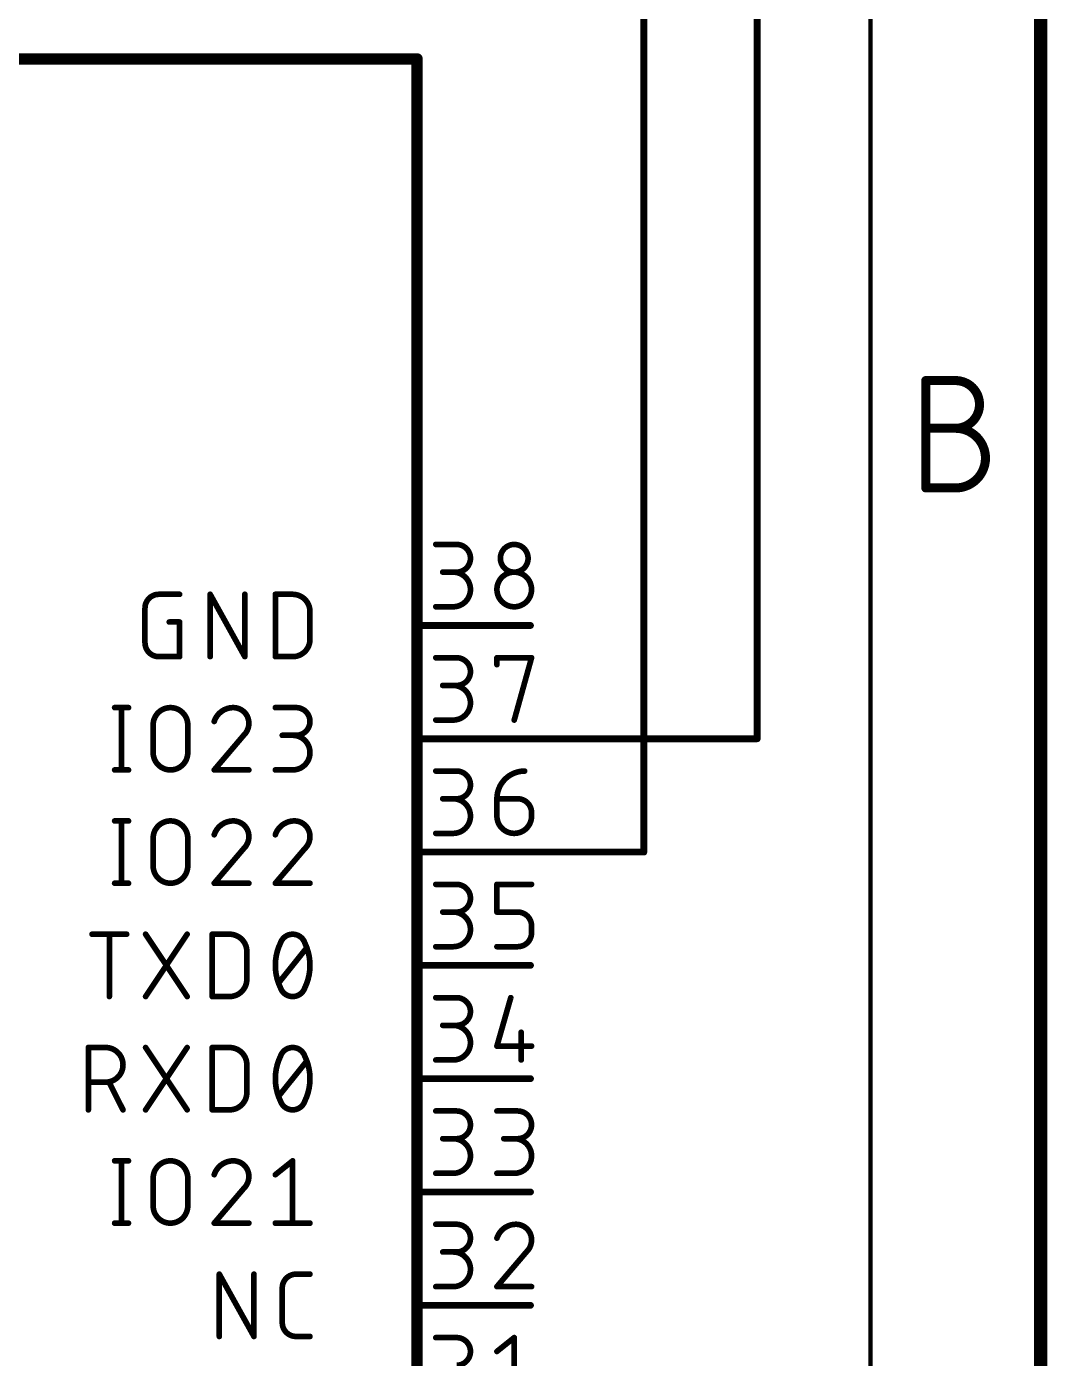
# Model space of a CAD drawing. Extents: x -165 to 95, y -26 to 154.
# Drawn here: x 72.53 to 95.4, y 64.85 to 94.7 of the extents above; entities that cross this region are included whole.
import ezdxf

# ---------------------------------------------------------------- set-up
doc = ezdxf.new("R2010")
doc.units = 0
for name, color, linetype in [('91', 94, 'CONTINUOUS'), ('94', 14, 'CONTINUOUS'), ('95', 250, 'CONTINUOUS')]:
    doc.layers.add(name, color=color, linetype=linetype)

msp = doc.modelspace()

# ---------------------------------------------------------------- linework, layer by layer
at = {"layer": '91', "const_width": 0.1524}
for points in [[(88.9, 101.6), (88.9, 78.74)], [(86.36, 76.2), (86.36, 99.06)], [(88.9, 78.74), (83.82, 78.74)], [(83.82, 76.2), (86.36, 76.2)]]:
    msp.add_lwpolyline(points, dxfattribs=at)
at = {"layer": '91', "const_width": 0.0762}
for points in [[(83.82, 78.7781, 1), (83.82, 78.7019)], [(88.9, 78.7019, 1), (88.9, 78.7781)], [(88.8619, 78.74, 1), (88.9381, 78.74)], [(83.82, 76.2381, 1), (83.82, 76.1619)], [(86.3219, 76.2, 1), (86.3981, 76.2)], [(86.36, 76.1619, 1), (86.36, 76.2381)]]:
    msp.add_lwpolyline(points, format="xyb", dxfattribs=at)
at = {"layer": '94'}
for points, const_width in [([(95.25, -25.4), (95.25, 153.67)], 0.3), ([(91.44, -21.59), (91.44, 149.86)], 0.1), ([(38.1, 93.98), (81.28, 93.98)], 0.254), ([(81.28, 93.98), (81.28, 40.64)], 0.254), ([(92.6764, 84.3629), (92.6764, 86.7696)], 0.2032), ([(92.6764, 86.7696), (93.345, 86.7696)], 0.2032), ([(92.6764, 85.7), (93.345, 85.7)], 0.2032), ([(93.345, 84.3629), (92.6764, 84.3629)], 0.2032), ([(83.82, 81.28), (81.28, 81.28)], 0.1524), ([(83.82, 78.74), (81.28, 78.74)], 0.1524), ([(83.82, 76.2), (81.28, 76.2)], 0.1524), ([(83.82, 73.66), (81.28, 73.66)], 0.1524), ([(83.82, 71.12), (81.28, 71.12)], 0.1524), ([(83.82, 68.58), (81.28, 68.58)], 0.1524), ([(83.82, 66.04), (81.28, 66.04)], 0.1524)]:
    msp.add_lwpolyline(points, dxfattribs=dict(at, const_width=const_width))
for points, const_width in [([(81.3435, 93.98, 1), (81.2165, 93.98)], 0.127), ([(81.28, 93.9165, 1), (81.28, 94.0435)], 0.127), ([(92.7272, 86.7696, 1), (92.6256, 86.7696)], 0.1016), ([(92.6764, 86.8204, 1), (92.6764, 86.7189)], 0.1016), ([(93.345, 85.7, 1), (93.345, 86.7696)], 0.2032), ([(93.345, 86.8204, 1), (93.345, 86.7189)], 0.1016), ([(93.345, 86.7189, 1), (93.345, 86.8204)], 0.1016), ([(92.6764, 85.7508, 1), (92.6764, 85.6492)], 0.1016), ([(93.345, 84.3628, 1), (93.345, 85.7)], 0.2032), ([(93.345, 85.7508, 1), (93.345, 85.6492)], 0.1016), ([(93.345, 85.7508, 1), (93.345, 85.6492)], 0.1016), ([(93.345, 85.6492, 1), (93.345, 85.7508)], 0.1016), ([(92.6764, 84.4137, 1), (92.6764, 84.3121)], 0.1016), ([(92.6256, 84.3629, 1), (92.7272, 84.3629)], 0.1016), ([(93.345, 84.4136, 1), (93.345, 84.312)], 0.1016), ([(93.345, 84.3121, 1), (93.345, 84.4137)], 0.1016), ([(81.28, 81.3181, 1), (81.28, 81.2419)], 0.0762), ([(83.82, 81.2419, 1), (83.82, 81.3181)], 0.0762), ([(81.28, 78.7781, 1), (81.28, 78.7019)], 0.0762), ([(83.82, 78.7019, 1), (83.82, 78.7781)], 0.0762), ([(81.28, 76.2381, 1), (81.28, 76.1619)], 0.0762), ([(83.82, 76.1619, 1), (83.82, 76.2381)], 0.0762), ([(81.28, 73.6981, 1), (81.28, 73.6219)], 0.0762), ([(83.82, 73.6219, 1), (83.82, 73.6981)], 0.0762), ([(81.28, 71.1581, 1), (81.28, 71.0819)], 0.0762), ([(83.82, 71.0819, 1), (83.82, 71.1581)], 0.0762), ([(81.28, 68.6181, 1), (81.28, 68.5419)], 0.0762), ([(83.82, 68.5419, 1), (83.82, 68.6181)], 0.0762), ([(81.28, 66.0781, 1), (81.28, 66.0019)], 0.0762), ([(83.82, 66.0019, 1), (83.82, 66.0781)], 0.0762)]:
    msp.add_lwpolyline(points, format="xyb", dxfattribs=dict(at, const_width=const_width))
at = {"layer": '95', "const_width": 0.127}
for points in [[(81.6991, 83.0961), (82.1648, 83.0961)], [(82.1648, 82.4752), (81.8543, 82.4752)], [(75.4938, 81.9785), (75.9595, 81.9785)], [(76.6435, 80.5815), (76.6435, 81.9785)], [(76.6435, 81.9785), (77.4196, 80.5815)], [(77.4196, 80.5815), (77.4196, 81.9785)], [(78.1036, 80.5815), (78.1036, 81.9785)], [(78.1036, 81.9785), (78.4916, 81.9785)], [(75.1834, 80.8919), (75.1834, 81.6681)], [(78.8797, 81.5904), (78.8797, 80.9696)], [(81.6991, 81.6991), (82.0872, 81.6991)], [(75.7266, 81.3576), (75.9595, 81.3576)], [(75.9595, 81.3576), (75.9595, 80.5815)], [(75.9595, 80.5815), (75.4938, 80.5815)], [(78.4916, 80.5815), (78.1036, 80.5815)], [(81.6991, 80.5561), (82.1648, 80.5561)], [(83.068, 80.4009), (83.068, 80.5561)], [(83.068, 80.5561), (83.8441, 80.5561)], [(83.8441, 80.5561), (83.456, 79.1591)], [(82.1648, 79.9352), (81.8543, 79.9352)], [(74.5036, 79.4385), (74.8141, 79.4385)], [(74.6589, 79.4385), (74.6589, 78.0415)], [(78.1036, 79.4385), (78.5693, 79.4385)], [(75.3659, 78.4296), (75.3659, 79.0504)], [(76.142, 79.0504), (76.142, 78.4296)], [(81.6991, 79.1591), (82.0872, 79.1591)], [(77.3944, 78.8176), (76.7347, 78.0415)], [(78.5693, 78.8176), (78.2588, 78.8176)], [(74.5036, 78.0415), (74.8141, 78.0415)], [(76.7347, 78.0415), (77.5108, 78.0415)], [(78.1036, 78.0415), (78.4916, 78.0415)], [(81.6991, 78.0161), (82.1648, 78.0161)], [(82.1648, 77.3952), (81.8543, 77.3952)], [(83.068, 77.3952), (83.5336, 77.3952)], [(83.068, 77.0072), (83.068, 77.3952)], [(83.8441, 77.0848), (83.8441, 77.0072)], [(74.5036, 76.8985), (74.8141, 76.8985)], [(74.6589, 76.8985), (74.6589, 75.5015)], [(75.3659, 75.8896), (75.3659, 76.5104)], [(76.142, 76.5104), (76.142, 75.8896)], [(81.6991, 76.6191), (82.0872, 76.6191)], [(77.3944, 76.2776), (76.7347, 75.5015)], [(78.7633, 76.2776), (78.1036, 75.5015)], [(74.5036, 75.5015), (74.8141, 75.5015)], [(76.7347, 75.5015), (77.5108, 75.5015)], [(78.1036, 75.5015), (78.8797, 75.5015)], [(81.6991, 75.4761), (82.1648, 75.4761)], [(83.068, 74.8552), (83.068, 75.4761)], [(83.068, 75.4761), (83.8441, 75.4761)], [(82.1648, 74.8552), (81.8543, 74.8552)], [(83.5336, 74.8552), (83.068, 74.8552)], [(73.997, 74.3585), (74.7731, 74.3585)], [(74.3851, 72.9615), (74.3851, 74.3585)], [(75.197, 72.9615), (76.1283, 74.3585)], [(75.197, 74.3585), (76.1283, 72.9615)], [(76.6891, 72.9615), (76.6891, 74.3585)], [(76.6891, 74.3585), (77.0772, 74.3585)], [(83.8441, 74.3895), (83.8441, 74.5448)], [(78.1812, 73.2719), (78.8021, 74.0481)], [(81.6991, 74.0791), (82.0872, 74.0791)], [(83.068, 74.0791), (83.5336, 74.0791)], [(77.4652, 73.9704), (77.4652, 73.3496)], [(77.0772, 72.9615), (76.6891, 72.9615)], [(81.6991, 72.9361), (82.1648, 72.9361)], [(83.3784, 72.9361), (83.068, 71.8495)], [(82.1648, 72.3152), (81.8543, 72.3152)], [(83.6112, 72.16), (83.6112, 71.5391)], [(73.9147, 70.4215), (73.9147, 71.8185)], [(73.9147, 71.8185), (74.3027, 71.8185)], [(75.197, 70.4215), (76.1283, 71.8185)], [(75.197, 71.8185), (76.1283, 70.4215)], [(76.6891, 70.4215), (76.6891, 71.8185)], [(76.6891, 71.8185), (77.0772, 71.8185)], [(83.068, 71.8495), (83.8441, 71.8495)], [(77.4652, 71.4304), (77.4652, 70.8096)], [(78.1812, 70.7319), (78.8021, 71.5081)], [(81.6991, 71.5391), (82.0872, 71.5391)], [(74.3027, 71.0424), (73.9147, 71.0424)], [(74.6908, 70.4215), (74.3804, 71.0424)], [(77.0772, 70.4215), (76.6891, 70.4215)], [(81.6991, 70.3961), (82.1648, 70.3961)], [(83.068, 70.3961), (83.5336, 70.3961)], [(82.1648, 69.7752), (81.8543, 69.7752)], [(83.5336, 69.7752), (83.2232, 69.7752)], [(74.5036, 69.2785), (74.8141, 69.2785)], [(74.6589, 69.2785), (74.6589, 67.8815)], [(78.1036, 68.9681), (78.4916, 69.2785)], [(78.4916, 69.2785), (78.4916, 67.8815)], [(81.6991, 68.9991), (82.0872, 68.9991)], [(83.068, 68.9991), (83.456, 68.9991)], [(75.3659, 68.2696), (75.3659, 68.8904)], [(76.142, 68.8904), (76.142, 68.2696)], [(77.3944, 68.6576), (76.7347, 67.8815)], [(74.5036, 67.8815), (74.8141, 67.8815)], [(76.7347, 67.8815), (77.5108, 67.8815)], [(78.1036, 67.8815), (78.8797, 67.8815)], [(81.6991, 67.8561), (82.1648, 67.8561)], [(82.1648, 67.2352), (81.8543, 67.2352)], [(83.7276, 67.2352), (83.068, 66.4591)], [(76.8483, 65.3415), (76.8483, 66.7385)], [(76.8483, 66.7385), (77.6244, 65.3415)], [(77.6244, 65.3415), (77.6244, 66.7385)], [(78.5693, 66.7385), (78.8797, 66.7385)], [(78.2588, 65.6519), (78.2588, 66.4281)], [(81.6991, 66.4591), (82.0872, 66.4591)], [(83.068, 66.4591), (83.8441, 66.4591)], [(78.8797, 65.3415), (78.5693, 65.3415)], [(81.6991, 65.3161), (82.1648, 65.3161)], [(83.068, 65.0057), (83.456, 65.3161)], [(83.456, 65.3161), (83.456, 63.9191)]]:
    msp.add_lwpolyline(points, dxfattribs=at)
at = {"layer": '95'}
for points, const_width in [([(81.6991, 83.1279, 1), (81.6991, 83.0644)], 0.0635), ([(82.1648, 82.4752, 1), (82.1648, 83.0961)], 0.127), ([(82.1648, 83.1279, 1), (82.1648, 83.0644)], 0.0635), ([(82.1648, 83.0644, 1), (82.1648, 83.1279)], 0.0635), ([(83.7665, 82.7857, 1), (83.1456, 82.7857)], 0.127), ([(83.1773, 82.7857, 1), (83.1138, 82.7857)], 0.0635), ([(83.1138, 82.7857, 1), (83.1773, 82.7857)], 0.0635), ([(83.1456, 82.7857, 1), (83.7665, 82.7857)], 0.127), ([(83.7982, 82.7857, 1), (83.7347, 82.7857)], 0.0635), ([(83.7347, 82.7857, 1), (83.7982, 82.7857)], 0.0635), ([(81.8543, 82.507, 1), (81.8543, 82.4435)], 0.0635), ([(82.0872, 82.507, 1), (82.0872, 82.4435)], 0.0635), ([(82.0872, 81.6991, 1), (82.0872, 82.4752)], 0.127), ([(82.1648, 82.507, 1), (82.1648, 82.4435)], 0.0635), ([(82.1648, 82.4435, 1), (82.1648, 82.507)], 0.0635), ([(83.8441, 82.0872, 1), (83.068, 82.0872)], 0.127), ([(83.0997, 82.0872, 1), (83.0362, 82.0872)], 0.0635), ([(83.0362, 82.0872, 1), (83.0997, 82.0872)], 0.0635), ([(83.068, 82.0872, 1), (83.8441, 82.0872)], 0.127), ([(83.8758, 82.0872, 1), (83.8123, 82.0872)], 0.0635), ([(83.8123, 82.0872, 1), (83.8758, 82.0872)], 0.0635), ([(75.4938, 81.9785, 0.4142), (75.1834, 81.6681)], 0.127), ([(75.4938, 82.0103, 1), (75.4938, 81.9468)], 0.0635), ([(75.4938, 81.9468, 1), (75.4938, 82.0102)], 0.0635), ([(75.9595, 81.9468, 1), (75.9595, 82.0103)], 0.0635), ([(76.6752, 81.9785, 1), (76.6117, 81.9785)], 0.0635), ([(76.6712, 81.9939, 1), (76.6157, 81.9631)], 0.0635), ([(77.4513, 81.9785, 1), (77.3878, 81.9785)], 0.0635), ([(78.1353, 81.9785, 1), (78.0718, 81.9785)], 0.0635), ([(78.1036, 82.0103, 1), (78.1036, 81.9468)], 0.0635), ([(78.4916, 82.0103, 1), (78.4916, 81.9468)], 0.0635), ([(78.8797, 81.5904, 0.4142), (78.4916, 81.9785)], 0.127), ([(78.4916, 81.9468, 1), (78.4916, 82.0103)], 0.0635), ([(75.2151, 81.6681, 1), (75.1516, 81.6681)], 0.0635), ([(75.1516, 81.6681, 1), (75.2151, 81.6681)], 0.0635), ([(78.9115, 81.5904, 1), (78.8479, 81.5904)], 0.0635), ([(78.8479, 81.5904, 1), (78.9115, 81.5904)], 0.0635), ([(81.6991, 81.7309, 1), (81.6991, 81.6673)], 0.0635), ([(82.0872, 81.7309, 1), (82.0872, 81.6673)], 0.0635), ([(82.0872, 81.6673, 1), (82.0872, 81.7309)], 0.0635), ([(75.7266, 81.3894, 1), (75.7266, 81.3259)], 0.0635), ([(75.9912, 81.3576, 1), (75.9277, 81.3576)], 0.0635), ([(75.9595, 81.3259, 1), (75.9595, 81.3894)], 0.0635), ([(75.2151, 80.8919, 1), (75.1516, 80.8919)], 0.0635), ([(75.1516, 80.8919, 1), (75.2151, 80.8919)], 0.0635), ([(75.1834, 80.8919, 0.4142), (75.4938, 80.5815)], 0.127), ([(78.4916, 80.5815, 0.4142), (78.8797, 80.9696)], 0.127), ([(78.9115, 80.9696, 1), (78.8479, 80.9696)], 0.0635), ([(78.8479, 80.9696, 1), (78.9115, 80.9696)], 0.0635), ([(75.4938, 80.6133, 1), (75.4938, 80.5498)], 0.0635), ([(75.4938, 80.5498, 1), (75.4938, 80.6133)], 0.0635), ([(75.9277, 80.5815, 1), (75.9912, 80.5815)], 0.0635), ([(75.9595, 80.5498, 1), (75.9595, 80.6133)], 0.0635), ([(76.6117, 80.5815, 1), (76.6752, 80.5815)], 0.0635), ([(77.3878, 80.5815, 1), (77.4513, 80.5815)], 0.0635), ([(77.3918, 80.5661, 1), (77.4473, 80.5969)], 0.0635), ([(78.0718, 80.5815, 1), (78.1353, 80.5815)], 0.0635), ([(78.1036, 80.6133, 1), (78.1036, 80.5498)], 0.0635), ([(78.4916, 80.6132, 1), (78.4916, 80.5498)], 0.0635), ([(78.4916, 80.5498, 1), (78.4916, 80.6133)], 0.0635), ([(81.6991, 80.5879, 1), (81.6991, 80.5243)], 0.0635), ([(82.1648, 80.5879, 1), (82.1648, 80.5243)], 0.0635), ([(82.1648, 79.9352, 1), (82.1648, 80.5561)], 0.127), ([(82.1648, 80.5243, 1), (82.1648, 80.5879)], 0.0635), ([(83.068, 80.5879, 1), (83.068, 80.5243)], 0.0635), ([(83.0997, 80.5561, 1), (83.0362, 80.5561)], 0.0635), ([(83.8747, 80.5476, 1), (83.8135, 80.5646)], 0.0635), ([(83.8441, 80.5243, 1), (83.8441, 80.5879)], 0.0635), ([(83.0362, 80.4009, 1), (83.0997, 80.4009)], 0.0635), ([(81.8543, 79.967, 1), (81.8543, 79.9035)], 0.0635), ([(82.0872, 79.967, 1), (82.0872, 79.9035)], 0.0635), ([(82.0872, 79.1591, 1), (82.0872, 79.9352)], 0.127), ([(82.1648, 79.967, 1), (82.1648, 79.9035)], 0.0635), ([(82.1648, 79.9035, 1), (82.1648, 79.967)], 0.0635), ([(74.5036, 79.4703, 1), (74.5036, 79.4068)], 0.0635), ([(74.6906, 79.4385, 1), (74.6271, 79.4385)], 0.0635), ([(74.8141, 79.4068, 1), (74.8141, 79.4703)], 0.0635), ([(76.142, 79.0504, 1), (75.3659, 79.0504)], 0.127), ([(77.1616, 79.4385, 0.3252), (76.7347, 79.1281)], 0.127), ([(77.5108, 79.0893, 0.4142), (77.1616, 79.4385)], 0.127), ([(77.1616, 79.4703, 1), (77.1616, 79.4068)], 0.0635), ([(77.1616, 79.4068, 1), (77.1616, 79.4702)], 0.0635), ([(78.1036, 79.4703, 1), (78.1036, 79.4068)], 0.0635), ([(78.5693, 78.8176, 1), (78.5693, 79.4385)], 0.127), ([(78.5693, 79.4703, 1), (78.5693, 79.4068)], 0.0635), ([(78.5693, 79.4068, 1), (78.5693, 79.4703)], 0.0635), ([(75.3976, 79.0504, 1), (75.3341, 79.0504)], 0.0635), ([(76.1737, 79.0504, 1), (76.1102, 79.0504)], 0.0635), ([(76.7045, 79.1378, 1), (76.7649, 79.1183)], 0.0635), ([(77.3944, 78.8176, 0.2053), (77.5108, 79.0893)], 0.127), ([(77.5426, 79.0892, 1), (77.4791, 79.0893)], 0.0635), ([(77.4791, 79.0893, 1), (77.5426, 79.0893)], 0.0635), ([(81.6991, 79.1909, 1), (81.6991, 79.1274)], 0.0635), ([(82.0872, 79.1909, 1), (82.0872, 79.1274)], 0.0635), ([(82.0872, 79.1274, 1), (82.0872, 79.1909)], 0.0635), ([(83.4254, 79.1676, 1), (83.4866, 79.1506)], 0.0635), ([(75.3341, 79.0504, 1), (75.3976, 79.0504)], 0.0635), ([(76.1102, 79.0504, 1), (76.1737, 79.0504)], 0.0635), ([(77.3725, 78.8406, 1), (77.4163, 78.7946)], 0.0635), ([(77.4186, 78.797, 1), (77.3702, 78.8382)], 0.0635), ([(78.2588, 78.8494, 1), (78.2588, 78.7859)], 0.0635), ([(78.4916, 78.8494, 1), (78.4916, 78.7859)], 0.0635), ([(78.4916, 78.0415, 1), (78.4916, 78.8176)], 0.127), ([(78.5693, 78.8494, 1), (78.5693, 78.7859)], 0.0635), ([(78.5693, 78.7859, 1), (78.5693, 78.8494)], 0.0635), ([(75.3659, 78.4296, 1), (76.142, 78.4296)], 0.127), ([(75.3976, 78.4296, 1), (75.3341, 78.4296)], 0.0635), ([(75.3341, 78.4296, 1), (75.3976, 78.4296)], 0.0635), ([(76.1737, 78.4296, 1), (76.1102, 78.4296)], 0.0635), ([(76.1102, 78.4296, 1), (76.1737, 78.4296)], 0.0635), ([(74.5036, 78.0733, 1), (74.5036, 78.0097)], 0.0635), ([(74.6271, 78.0415, 1), (74.6906, 78.0415)], 0.0635), ([(74.8141, 78.0097, 1), (74.8141, 78.0733)], 0.0635), ([(76.7347, 78.0733, 1), (76.7347, 78.0097)], 0.0635), ([(76.7105, 78.0621, 1), (76.7589, 78.0209)], 0.0635), ([(77.5108, 78.0097, 1), (77.5108, 78.0733)], 0.0635), ([(78.1036, 78.0733, 1), (78.1036, 78.0097)], 0.0635), ([(78.4916, 78.0733, 1), (78.4916, 78.0097)], 0.0635), ([(78.4916, 78.0097, 1), (78.4916, 78.0733)], 0.0635), ([(81.6991, 78.0479, 1), (81.6991, 77.9844)], 0.0635), ([(82.1648, 78.0479, 1), (82.1648, 77.9844)], 0.0635), ([(82.1648, 77.3952, 1), (82.1648, 78.0161)], 0.127), ([(82.1648, 77.9844, 1), (82.1648, 78.0479)], 0.0635), ([(83.6888, 78.0161, 0.4142), (83.068, 77.3952)], 0.127), ([(83.6888, 77.9844, 1), (83.6888, 78.0478)], 0.0635), ([(81.8543, 77.427, 1), (81.8543, 77.3635)], 0.0635), ([(82.0872, 77.427, 1), (82.0872, 77.3635)], 0.0635), ([(82.0872, 76.6191, 1), (82.0872, 77.3952)], 0.127), ([(82.1648, 77.427, 1), (82.1648, 77.3635)], 0.0635), ([(82.1648, 77.3635, 1), (82.1648, 77.427)], 0.0635), ([(83.0997, 77.3952, 1), (83.0362, 77.3952)], 0.0635), ([(83.0362, 77.3952, 1), (83.0997, 77.3952)], 0.0635), ([(83.068, 77.427, 1), (83.068, 77.3635)], 0.0635), ([(83.5336, 77.427, 1), (83.5336, 77.3635)], 0.0635), ([(83.8441, 77.0848, 0.4142), (83.5336, 77.3952)], 0.127), ([(83.5336, 77.3635, 1), (83.5336, 77.427)], 0.0635), ([(83.0997, 77.0072, 1), (83.0362, 77.0072)], 0.0635), ([(83.0362, 77.0072, 1), (83.0997, 77.0072)], 0.0635), ([(83.068, 77.0072, 1), (83.8441, 77.0072)], 0.127), ([(83.8758, 77.0848, 1), (83.8123, 77.0848)], 0.0635), ([(83.8123, 77.0848, 1), (83.8758, 77.0848)], 0.0635), ([(83.8758, 77.0072, 1), (83.8123, 77.0072)], 0.0635), ([(83.8123, 77.0072, 1), (83.8758, 77.0072)], 0.0635), ([(74.5036, 76.9303, 1), (74.5036, 76.8667)], 0.0635), ([(74.6906, 76.8985, 1), (74.6271, 76.8985)], 0.0635), ([(74.8141, 76.8667, 1), (74.8141, 76.9303)], 0.0635), ([(76.142, 76.5104, 1), (75.3659, 76.5104)], 0.127), ([(77.1616, 76.8985, 0.3252), (76.7347, 76.5881)], 0.127), ([(77.1616, 76.9303, 1), (77.1616, 76.8667)], 0.0635), ([(77.5108, 76.5493, 0.4142), (77.1616, 76.8985)], 0.127), ([(77.1616, 76.8668, 1), (77.1616, 76.9302)], 0.0635), ([(78.5305, 76.8985, 0.3252), (78.1036, 76.5881)], 0.127), ([(78.5305, 76.9303, 1), (78.5305, 76.8667)], 0.0635), ([(78.8797, 76.5493, 0.4142), (78.5305, 76.8985)], 0.127), ([(78.5305, 76.8668, 1), (78.5304, 76.9302)], 0.0635), ([(75.3976, 76.5104, 1), (75.3341, 76.5104)], 0.0635), ([(75.3341, 76.5104, 1), (75.3976, 76.5104)], 0.0635), ([(76.1737, 76.5104, 1), (76.1102, 76.5104)], 0.0635), ([(76.1102, 76.5104, 1), (76.1737, 76.5104)], 0.0635), ([(76.7045, 76.5978, 1), (76.7649, 76.5783)], 0.0635), ([(77.3944, 76.2776, 0.2053), (77.5108, 76.5493)], 0.127), ([(77.5426, 76.5492, 1), (77.4791, 76.5493)], 0.0635), ([(77.4791, 76.5493, 1), (77.5426, 76.5493)], 0.0635), ([(78.0734, 76.5978, 1), (78.1338, 76.5783)], 0.0635), ([(78.7633, 76.2776, 0.2053), (78.8797, 76.5493)], 0.127), ([(78.8479, 76.5493, 1), (78.9115, 76.5493)], 0.0635), ([(78.9114, 76.5492, 1), (78.848, 76.5493)], 0.0635), ([(81.6991, 76.6509, 1), (81.6991, 76.5874)], 0.0635), ([(82.0872, 76.6509, 1), (82.0872, 76.5874)], 0.0635), ([(82.0872, 76.5874, 1), (82.0872, 76.6509)], 0.0635), ([(77.3725, 76.3006, 1), (77.4163, 76.2546)], 0.0635), ([(77.4186, 76.257, 1), (77.3702, 76.2982)], 0.0635), ([(78.7414, 76.3006, 1), (78.7852, 76.2546)], 0.0635), ([(78.7875, 76.257, 1), (78.7391, 76.2982)], 0.0635), ([(75.3659, 75.8896, 1), (76.142, 75.8896)], 0.127), ([(75.3976, 75.8896, 1), (75.3341, 75.8896)], 0.0635), ([(75.3341, 75.8896, 1), (75.3976, 75.8896)], 0.0635), ([(76.1737, 75.8896, 1), (76.1102, 75.8896)], 0.0635), ([(76.1102, 75.8896, 1), (76.1737, 75.8896)], 0.0635), ([(74.5036, 75.5333, 1), (74.5036, 75.4698)], 0.0635), ([(74.6271, 75.5015, 1), (74.6906, 75.5015)], 0.0635), ([(74.8141, 75.4698, 1), (74.8141, 75.5333)], 0.0635), ([(76.7347, 75.5333, 1), (76.7347, 75.4698)], 0.0635), ([(76.7105, 75.5221, 1), (76.7589, 75.4809)], 0.0635), ([(77.5108, 75.4698, 1), (77.5108, 75.5333)], 0.0635), ([(78.1036, 75.5333, 1), (78.1036, 75.4698)], 0.0635), ([(78.0794, 75.5221, 1), (78.1278, 75.4809)], 0.0635), ([(78.8797, 75.4698, 1), (78.8797, 75.5333)], 0.0635), ([(81.6991, 75.5079, 1), (81.6991, 75.4444)], 0.0635), ([(82.1648, 75.5079, 1), (82.1648, 75.4444)], 0.0635), ([(82.1648, 74.8552, 1), (82.1648, 75.4761)], 0.127), ([(82.1648, 75.4444, 1), (82.1648, 75.5079)], 0.0635), ([(83.0997, 75.4761, 1), (83.0362, 75.4761)], 0.0635), ([(83.068, 75.5079, 1), (83.068, 75.4444)], 0.0635), ([(83.8441, 75.4444, 1), (83.8441, 75.5079)], 0.0635), ([(81.8543, 74.887, 1), (81.8543, 74.8235)], 0.0635), ([(82.0872, 74.887, 1), (82.0872, 74.8235)], 0.0635), ([(82.0872, 74.0791, 1), (82.0872, 74.8552)], 0.127), ([(82.1648, 74.887, 1), (82.1648, 74.8235)], 0.0635), ([(82.1648, 74.8235, 1), (82.1648, 74.887)], 0.0635), ([(83.0362, 74.8552, 1), (83.0997, 74.8552)], 0.0635), ([(83.068, 74.887, 1), (83.068, 74.8235)], 0.0635), ([(83.5336, 74.887, 1), (83.5336, 74.8235)], 0.0635), ([(83.8441, 74.5448, 0.4142), (83.5336, 74.8552)], 0.127), ([(83.5336, 74.8235, 1), (83.5336, 74.887)], 0.0635), ([(73.997, 74.3903, 1), (73.997, 74.3268)], 0.0635), ([(74.4168, 74.3585, 1), (74.3533, 74.3585)], 0.0635), ([(74.7731, 74.3268, 1), (74.7731, 74.3903)], 0.0635), ([(75.2234, 74.3761, 1), (75.1706, 74.3409)], 0.0635), ([(76.1548, 74.3409, 1), (76.1019, 74.3761)], 0.0635), ([(76.7209, 74.3585, 1), (76.6574, 74.3585)], 0.0635), ([(76.6891, 74.3903, 1), (76.6891, 74.3268)], 0.0635), ([(77.4652, 73.9704, 0.4142), (77.0772, 74.3585)], 0.127), ([(77.0772, 74.3903, 1), (77.0772, 74.3268)], 0.0635), ([(77.0772, 74.3268, 1), (77.0772, 74.3903)], 0.0635), ([(78.4916, 74.3585, 0.3205), (78.22, 74.1645)], 0.127), ([(78.7633, 74.1645, 0.3205), (78.4916, 74.3585)], 0.127), ([(78.4916, 74.3902, 1), (78.4916, 74.3268)], 0.0635), ([(78.4916, 74.3268, 1), (78.4916, 74.3902)], 0.0635), ([(83.5336, 74.0791, 0.4142), (83.8441, 74.3895)], 0.127), ([(83.8758, 74.5448, 1), (83.8123, 74.5448)], 0.0635), ([(83.8123, 74.5448, 1), (83.8758, 74.5448)], 0.0635), ([(83.8758, 74.3895, 1), (83.8123, 74.3895)], 0.0635), ([(83.8123, 74.3895, 1), (83.8758, 74.3895)], 0.0635), ([(78.22, 74.1645, 0.1139), (78.1036, 73.66)], 0.127), ([(78.19, 74.1748, 1), (78.25, 74.1542)], 0.0635), ([(78.2485, 74.1506, 1), (78.1915, 74.1784)], 0.0635), ([(78.7918, 74.1784, 1), (78.7347, 74.1506)], 0.0635), ([(78.8797, 73.66, 0.1139), (78.7633, 74.1645)], 0.127), ([(78.7333, 74.1542, 1), (78.7933, 74.1748)], 0.0635), ([(78.8269, 74.0282, 1), (78.7773, 74.0679)], 0.0635), ([(81.6991, 74.1108, 1), (81.6991, 74.0473)], 0.0635), ([(82.0872, 74.1108, 1), (82.0872, 74.0473)], 0.0635), ([(82.0872, 74.0473, 1), (82.0872, 74.1108)], 0.0635), ([(83.068, 74.1108, 1), (83.068, 74.0473)], 0.0635), ([(83.5336, 74.1108, 1), (83.5336, 74.0473)], 0.0635), ([(83.5336, 74.0473, 1), (83.5336, 74.1108)], 0.0635), ([(77.497, 73.9704, 1), (77.4335, 73.9704)], 0.0635), ([(77.4335, 73.9704, 1), (77.497, 73.9704)], 0.0635), ([(78.1353, 73.66, 1), (78.0718, 73.66)], 0.0635), ([(78.0718, 73.66, 1), (78.1353, 73.66)], 0.0635), ([(78.1036, 73.66, 0.1139), (78.22, 73.1555)], 0.127), ([(78.7633, 73.1555, 0.1139), (78.8797, 73.66)], 0.127), ([(78.9115, 73.66, 1), (78.8479, 73.66)], 0.0635), ([(78.848, 73.66, 1), (78.9114, 73.66)], 0.0635), ([(77.0772, 72.9615, 0.4142), (77.4652, 73.3496)], 0.127), ([(77.497, 73.3496, 1), (77.4335, 73.3496)], 0.0635), ([(77.4335, 73.3496, 1), (77.497, 73.3496)], 0.0635), ([(78.1564, 73.2918, 1), (78.206, 73.2521)], 0.0635), ([(78.22, 73.1555, 0.3205), (78.4916, 72.9615)], 0.127), ([(78.25, 73.1658, 1), (78.19, 73.1452)], 0.0635), ([(78.1915, 73.1416, 1), (78.2485, 73.1694)], 0.0635), ([(78.4916, 72.9615, 0.3205), (78.7633, 73.1555)], 0.127), ([(78.7347, 73.1694, 1), (78.7918, 73.1416)], 0.0635), ([(78.7933, 73.1452, 1), (78.7333, 73.1658)], 0.0635), ([(74.3533, 72.9615, 1), (74.4168, 72.9615)], 0.0635), ([(75.1706, 72.9791, 1), (75.2234, 72.9439)], 0.0635), ([(76.1019, 72.9439, 1), (76.1548, 72.9791)], 0.0635), ([(76.6891, 72.9933, 1), (76.6891, 72.9297)], 0.0635), ([(76.6574, 72.9615, 1), (76.7209, 72.9615)], 0.0635), ([(77.0772, 72.9932, 1), (77.0772, 72.9298)], 0.0635), ([(77.0772, 72.9297, 1), (77.0772, 72.9933)], 0.0635), ([(78.4916, 72.9932, 1), (78.4916, 72.9298)], 0.0635), ([(78.4916, 72.9298, 1), (78.4916, 72.9932)], 0.0635), ([(81.6991, 72.9679, 1), (81.6991, 72.9044)], 0.0635), ([(82.1648, 72.9679, 1), (82.1648, 72.9044)], 0.0635), ([(82.1648, 72.3152, 1), (82.1648, 72.9361)], 0.127), ([(82.1648, 72.9044, 1), (82.1648, 72.9679)], 0.0635), ([(83.4089, 72.9274, 1), (83.3479, 72.9448)], 0.0635), ([(81.8543, 72.347, 1), (81.8543, 72.2835)], 0.0635), ([(82.0872, 71.5391, 1), (82.0872, 72.3152)], 0.127), ([(82.0872, 72.347, 1), (82.0872, 72.2835)], 0.0635), ([(82.1648, 72.347, 1), (82.1648, 72.2835)], 0.0635), ([(82.1648, 72.2835, 1), (82.1648, 72.347)], 0.0635), ([(83.643, 72.16, 1), (83.5795, 72.16)], 0.0635), ([(73.9147, 71.8503, 1), (73.9147, 71.7867)], 0.0635), ([(73.9464, 71.8185, 1), (73.8829, 71.8185)], 0.0635), ([(74.3027, 71.8503, 1), (74.3027, 71.7867)], 0.0635), ([(74.3027, 71.0424, 1), (74.3027, 71.8185)], 0.127), ([(74.3027, 71.7867, 1), (74.3027, 71.8503)], 0.0635), ([(75.2234, 71.8361, 1), (75.1706, 71.8009)], 0.0635), ([(76.1548, 71.8009, 1), (76.1019, 71.8361)], 0.0635), ([(76.6891, 71.8503, 1), (76.6891, 71.7867)], 0.0635), ([(76.7209, 71.8185, 1), (76.6574, 71.8185)], 0.0635), ([(77.0772, 71.8503, 1), (77.0772, 71.7867)], 0.0635), ([(77.4652, 71.4304, 0.4142), (77.0772, 71.8185)], 0.127), ([(77.0772, 71.7867, 1), (77.0772, 71.8503)], 0.0635), ([(78.22, 71.6245, 0.1139), (78.1036, 71.12)], 0.127), ([(78.4916, 71.8185, 0.3205), (78.22, 71.6245)], 0.127), ([(78.19, 71.6348, 1), (78.25, 71.6142)], 0.0635), ([(78.2485, 71.6106, 1), (78.1915, 71.6384)], 0.0635), ([(78.7633, 71.6245, 0.3205), (78.4916, 71.8185)], 0.127), ([(78.4916, 71.8502, 1), (78.4916, 71.7868)], 0.0635), ([(78.4916, 71.7868, 1), (78.4916, 71.8502)], 0.0635), ([(78.7918, 71.6384, 1), (78.7347, 71.6106)], 0.0635), ([(78.8797, 71.12, 0.1139), (78.7633, 71.6245)], 0.127), ([(78.7333, 71.6142, 1), (78.7933, 71.6348)], 0.0635), ([(83.0374, 71.8583, 1), (83.0985, 71.8408)], 0.0635), ([(83.068, 71.8813, 1), (83.068, 71.8178)], 0.0635), ([(83.8441, 71.8178, 1), (83.8441, 71.8813)], 0.0635), ([(77.497, 71.4304, 1), (77.4335, 71.4304)], 0.0635), ([(77.4335, 71.4304, 1), (77.497, 71.4304)], 0.0635), ([(78.8269, 71.4882, 1), (78.7773, 71.5279)], 0.0635), ([(81.6991, 71.5709, 1), (81.6991, 71.5074)], 0.0635), ([(82.0872, 71.5709, 1), (82.0872, 71.5074)], 0.0635), ([(82.0872, 71.5074, 1), (82.0872, 71.5709)], 0.0635), ([(83.5795, 71.5391, 1), (83.643, 71.5391)], 0.0635), ([(73.9147, 71.0741, 1), (73.9147, 71.0106)], 0.0635), ([(74.3027, 71.0741, 1), (74.3027, 71.0106)], 0.0635), ([(74.3027, 71.0106, 1), (74.3027, 71.0741)], 0.0635), ([(74.4088, 71.0566, 1), (74.352, 71.0282)], 0.0635), ([(78.1353, 71.12, 1), (78.0718, 71.12)], 0.0635), ([(78.0718, 71.12, 1), (78.1353, 71.12)], 0.0635), ([(78.1036, 71.12, 0.1139), (78.22, 70.6155)], 0.127), ([(78.7633, 70.6155, 0.1139), (78.8797, 71.12)], 0.127), ([(78.9115, 71.12, 1), (78.8479, 71.12)], 0.0635), ([(78.848, 71.12, 1), (78.9114, 71.12)], 0.0635), ([(77.0772, 70.4215, 0.4142), (77.4652, 70.8096)], 0.127), ([(77.497, 70.8096, 1), (77.4335, 70.8096)], 0.0635), ([(77.4335, 70.8096, 1), (77.497, 70.8096)], 0.0635), ([(78.1564, 70.7518, 1), (78.206, 70.7121)], 0.0635), ([(74.6624, 70.4073, 1), (74.7192, 70.4357)], 0.0635), ([(75.1706, 70.4391, 1), (75.2234, 70.4039)], 0.0635), ([(76.1019, 70.4039, 1), (76.1548, 70.4391)], 0.0635), ([(76.6891, 70.4533, 1), (76.6891, 70.3898)], 0.0635), ([(77.0772, 70.4532, 1), (77.0772, 70.3898)], 0.0635), ([(77.0772, 70.3898, 1), (77.0772, 70.4533)], 0.0635), ([(78.22, 70.6155, 0.3205), (78.4916, 70.4215)], 0.127), ([(78.25, 70.6258, 1), (78.19, 70.6052)], 0.0635), ([(78.1915, 70.6016, 1), (78.2485, 70.6294)], 0.0635), ([(78.4916, 70.4215, 0.3205), (78.7633, 70.6155)], 0.127), ([(78.4916, 70.4532, 1), (78.4916, 70.3898)], 0.0635), ([(78.4916, 70.3898, 1), (78.4916, 70.4532)], 0.0635), ([(78.7347, 70.6294, 1), (78.7918, 70.6016)], 0.0635), ([(78.7933, 70.6052, 1), (78.7333, 70.6258)], 0.0635), ([(81.6991, 70.4279, 1), (81.6991, 70.3644)], 0.0635), ([(82.1648, 69.7752, 1), (82.1648, 70.3961)], 0.127), ([(82.1648, 70.4279, 1), (82.1648, 70.3644)], 0.0635), ([(82.1648, 70.3644, 1), (82.1648, 70.4279)], 0.0635), ([(83.068, 70.4279, 1), (83.068, 70.3644)], 0.0635), ([(83.5336, 69.7752, 1), (83.5336, 70.3961)], 0.127), ([(83.5336, 70.4279, 1), (83.5336, 70.3644)], 0.0635), ([(83.5336, 70.3644, 1), (83.5336, 70.4279)], 0.0635), ([(73.8829, 70.4215, 1), (73.9464, 70.4215)], 0.0635), ([(76.6574, 70.4215, 1), (76.7209, 70.4215)], 0.0635), ([(81.8543, 69.807, 1), (81.8543, 69.7435)], 0.0635), ([(82.0872, 69.807, 1), (82.0872, 69.7435)], 0.0635), ([(82.0872, 68.9991, 1), (82.0872, 69.7752)], 0.127), ([(82.1648, 69.807, 1), (82.1648, 69.7435)], 0.0635), ([(82.1648, 69.7435, 1), (82.1648, 69.807)], 0.0635), ([(83.2232, 69.807, 1), (83.2232, 69.7435)], 0.0635), ([(83.456, 69.807, 1), (83.456, 69.7435)], 0.0635), ([(83.456, 68.9991, 1), (83.456, 69.7752)], 0.127), ([(83.5336, 69.807, 1), (83.5336, 69.7435)], 0.0635), ([(83.5336, 69.7435, 1), (83.5336, 69.807)], 0.0635), ([(74.5036, 69.3103, 1), (74.5036, 69.2468)], 0.0635), ([(74.6906, 69.2785, 1), (74.6271, 69.2785)], 0.0635), ([(74.8141, 69.2468, 1), (74.8141, 69.3103)], 0.0635), ([(76.142, 68.8904, 1), (75.3659, 68.8904)], 0.127), ([(77.1616, 69.2785, 0.3252), (76.7347, 68.9681)], 0.127), ([(77.1616, 69.3103, 1), (77.1616, 69.2468)], 0.0635), ([(77.5108, 68.9293, 0.4142), (77.1616, 69.2785)], 0.127), ([(77.1616, 69.2468, 1), (77.1616, 69.3102)], 0.0635), ([(78.5234, 69.2785, 1), (78.4599, 69.2785)], 0.0635), ([(78.5115, 69.2537, 1), (78.4718, 69.3033)], 0.0635), ([(76.7045, 68.9778, 1), (76.7649, 68.9583)], 0.0635), ([(77.3944, 68.6576, 0.2053), (77.5108, 68.9293)], 0.127), ([(77.5426, 68.9292, 1), (77.4791, 68.9293)], 0.0635), ([(78.0838, 68.9928, 1), (78.1234, 68.9433)], 0.0635), ([(81.6991, 69.0309, 1), (81.6991, 68.9673)], 0.0635), ([(82.0872, 69.0309, 1), (82.0872, 68.9673)], 0.0635), ([(82.0872, 68.9673, 1), (82.0872, 69.0309)], 0.0635), ([(83.068, 69.0309, 1), (83.068, 68.9673)], 0.0635), ([(83.456, 69.0309, 1), (83.456, 68.9673)], 0.0635), ([(83.456, 68.9673, 1), (83.456, 69.0309)], 0.0635), ([(75.3976, 68.8904, 1), (75.3341, 68.8904)], 0.0635), ([(75.3341, 68.8904, 1), (75.3976, 68.8904)], 0.0635), ([(76.1737, 68.8904, 1), (76.1102, 68.8904)], 0.0635), ([(76.1102, 68.8904, 1), (76.1737, 68.8904)], 0.0635), ([(77.3725, 68.6806, 1), (77.4163, 68.6346)], 0.0635), ([(77.4186, 68.637, 1), (77.3702, 68.6782)], 0.0635), ([(77.4791, 68.9293, 1), (77.5426, 68.9293)], 0.0635), ([(75.3659, 68.2696, 1), (76.142, 68.2696)], 0.127), ([(75.3976, 68.2696, 1), (75.3341, 68.2696)], 0.0635), ([(75.3341, 68.2696, 1), (75.3976, 68.2696)], 0.0635), ([(76.1737, 68.2696, 1), (76.1102, 68.2696)], 0.0635), ([(76.1102, 68.2696, 1), (76.1737, 68.2696)], 0.0635), ([(74.5036, 67.9133, 1), (74.5036, 67.8498)], 0.0635), ([(74.6271, 67.8815, 1), (74.6906, 67.8815)], 0.0635), ([(74.8141, 67.8498, 1), (74.8141, 67.9133)], 0.0635), ([(76.7347, 67.9133, 1), (76.7347, 67.8498)], 0.0635), ([(76.7105, 67.9021, 1), (76.7589, 67.8609)], 0.0635), ([(77.5108, 67.8498, 1), (77.5108, 67.9133)], 0.0635), ([(78.1036, 67.9133, 1), (78.1036, 67.8498)], 0.0635), ([(78.4599, 67.8815, 1), (78.5234, 67.8815)], 0.0635), ([(78.8797, 67.8498, 1), (78.8797, 67.9133)], 0.0635), ([(81.6991, 67.8879, 1), (81.6991, 67.8243)], 0.0635), ([(82.1648, 67.8879, 1), (82.1648, 67.8243)], 0.0635), ([(82.1648, 67.2352, 1), (82.1648, 67.8561)], 0.127), ([(82.1648, 67.8243, 1), (82.1648, 67.8879)], 0.0635), ([(83.4948, 67.8561, 0.3252), (83.068, 67.5457)], 0.127), ([(83.4948, 67.8879, 1), (83.4948, 67.8243)], 0.0635), ([(83.8441, 67.5069, 0.4142), (83.4948, 67.8561)], 0.127), ([(83.4948, 67.8244, 1), (83.4948, 67.8878)], 0.0635), ([(83.0377, 67.5554, 1), (83.0982, 67.5359)], 0.0635), ([(83.7276, 67.2352, 0.2053), (83.8441, 67.5069)], 0.127), ([(83.8758, 67.5068, 1), (83.8123, 67.5069)], 0.0635), ([(83.8123, 67.5069, 1), (83.8758, 67.5069)], 0.0635), ([(81.8543, 67.267, 1), (81.8543, 67.2035)], 0.0635), ([(82.0872, 66.4591, 1), (82.0872, 67.2352)], 0.127), ([(82.0872, 67.267, 1), (82.0872, 67.2035)], 0.0635), ([(82.1648, 67.267, 1), (82.1648, 67.2035)], 0.0635), ([(82.1648, 67.2035, 1), (82.1648, 67.267)], 0.0635), ([(83.7057, 67.2582, 1), (83.7495, 67.2122)], 0.0635), ([(83.7518, 67.2146, 1), (83.7035, 67.2558)], 0.0635), ([(76.8801, 66.7385, 1), (76.8166, 66.7385)], 0.0635), ([(76.8761, 66.7539, 1), (76.8206, 66.7231)], 0.0635), ([(77.6562, 66.7385, 1), (77.5927, 66.7385)], 0.0635), ([(78.5693, 66.7385, 0.4142), (78.2588, 66.4281)], 0.127), ([(78.5693, 66.7703, 1), (78.5693, 66.7067)], 0.0635), ([(78.5693, 66.7068, 1), (78.5693, 66.7702)], 0.0635), ([(78.8797, 66.7067, 1), (78.8797, 66.7703)], 0.0635), ([(78.2906, 66.4281, 1), (78.2271, 66.4281)], 0.0635), ([(78.2271, 66.4281, 1), (78.2906, 66.4281)], 0.0635), ([(81.6991, 66.4909, 1), (81.6991, 66.4274)], 0.0635), ([(82.0872, 66.4909, 1), (82.0872, 66.4274)], 0.0635), ([(82.0872, 66.4274, 1), (82.0872, 66.4909)], 0.0635), ([(83.068, 66.4909, 1), (83.068, 66.4274)], 0.0635), ([(83.0438, 66.4797, 1), (83.0921, 66.4385)], 0.0635), ([(83.8441, 66.4274, 1), (83.8441, 66.4909)], 0.0635), ([(78.2588, 65.6519, 0.4142), (78.5693, 65.3415)], 0.127), ([(78.2906, 65.6519, 1), (78.2271, 65.6519)], 0.0635), ([(78.2271, 65.6519, 1), (78.2906, 65.6519)], 0.0635), ([(77.5967, 65.3261, 1), (77.6522, 65.3569)], 0.0635), ([(78.5693, 65.3732, 1), (78.5693, 65.3097)], 0.0635), ([(78.5693, 65.3097, 1), (78.5693, 65.3732)], 0.0635), ([(78.8797, 65.3097, 1), (78.8797, 65.3732)], 0.0635), ([(81.6991, 65.3479, 1), (81.6991, 65.2844)], 0.0635), ([(82.1648, 64.6952, 1), (82.1648, 65.3161)], 0.127), ([(82.1648, 65.3479, 1), (82.1648, 65.2844)], 0.0635), ([(82.1648, 65.2844, 1), (82.1648, 65.3479)], 0.0635), ([(83.4878, 65.3161, 1), (83.4243, 65.3161)], 0.0635), ([(83.4758, 65.2913, 1), (83.4362, 65.3409)], 0.0635), ([(76.8166, 65.3415, 1), (76.8801, 65.3415)], 0.0635), ([(77.5927, 65.3415, 1), (77.6562, 65.3415)], 0.0635), ([(83.0481, 65.0304, 1), (83.0878, 64.9809)], 0.0635)]:
    msp.add_lwpolyline(points, format="xyb", dxfattribs=dict(at, const_width=const_width))

doc.saveas('drawing.dxf')
